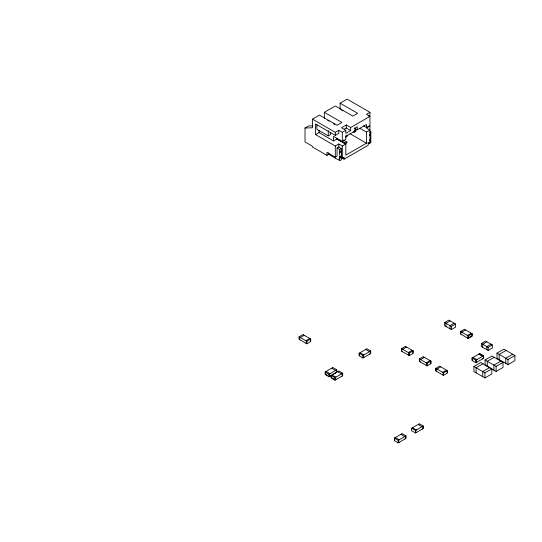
<?xml version="1.0" encoding="UTF-8"?>
<svg xmlns="http://www.w3.org/2000/svg" width="542" height="542" viewBox="0 0 542 542"><rect width="100%" height="100%" fill="white"/><g stroke="black" fill="none" stroke-linecap="round" stroke-linejoin="round"><path stroke-width="0.81" d="M341.02 150.947L341.446 151.835L341.446 156.137L339.265 157.282L339.685 160.696L341.446 159.687L341.006 156.394L341.446 156.137M339.685 160.696L337.93 159.179L337.497 159.429L328.716 154.368L326.962 155.378L312.483 147.017L312.483 146.259L305.024 141.95L305.024 128.02L312.483 127.763L312.483 119.152L319.502 115.1L337.056 125.229L341.88 122.445L324.333 112.316L324.333 118.393M324.333 112.316L335.302 105.981L352.849 116.11L357.679 113.325L340.125 103.19L340.125 109.274M340.125 103.19L347.144 99.139L369.962 112.316L369.962 115.351L368.56 116.164M305.024 128.02L308.534 125.995L312.68 125.852M363.526 125.825L366.453 127.512L369.962 125.487L369.962 116.367L350.66 127.512L350.66 130.554L345.83 133.339L345.83 130.297L342.32 132.323L338.811 130.297L338.811 133.339L335.302 135.364L315.552 123.969L315.552 134.606L319.069 132.58L333.547 140.94L337.056 138.915L345.83 143.976L345.83 155.127L366.453 143.217L366.453 132.072L359.874 128.271M350.66 127.512L346.27 124.978L341.446 127.763L345.83 130.297M316.874 124.728L316.874 129.287L328.283 135.873L330.471 134.606L330.471 132.323M312.483 119.152L335.302 132.323L338.811 130.297M369.962 112.316L366.453 114.342L369.962 116.367M344.204 129.213L346.27 128.02L350.66 130.554M354.603 128.02L355.925 129.795L354.603 130.554L354.603 132.072L353.147 131.902M345.83 136.381L355.044 131.056L355.044 128.02L357.239 126.753L357.239 129.795L355.078 128.542M357.239 129.795L366.453 124.47L366.453 127.512M345.83 137.14L347.144 136.381L347.144 134.856M354.603 132.072L355.925 131.313L355.925 129.795M315.552 134.606L335.302 146.008L338.811 143.976L342.32 146.008L345.83 143.976M345.173 143.854L345.173 143.095L346.927 142.079L346.927 142.837L345.173 143.854L336.521 138.86M326.962 155.378L326.962 152.336L335.302 157.153L337.056 156.137L337.056 148.034L338.811 147.017L341.446 148.535L341.446 150.818C337.266 151.259 340.911 154.599 339.685 157.153M366.453 132.072L369.962 130.046L366.453 128.02L369.962 125.995L369.962 142.207L368.208 143.217L368.208 145.242L344.075 159.179L341.291 157.566M337.056 148.034L339.685 149.551L341.446 148.535M369.671 132.241L370.843 131.564L370.843 133.847L369.671 134.524M339.685 152.844L341.446 151.835M369.671 135.534C371.954 135.791 369.59 133.854 370.843 133.847M369.671 139.843L370.843 139.165L370.843 134.856M339.685 158.162L341.446 157.153M369.671 140.852C371.954 141.11 369.59 139.172 370.843 139.165M367.754 142.824L369.088 143.725L370.843 142.715L370.843 140.182M299.103 336.812L302.971 334.583L310.708 339.048L310.708 341.562L306.84 343.797L299.103 339.326L299.103 336.812L306.84 341.284L310.708 339.048M325.146 372.002L332.89 367.537L336.758 369.773L336.758 372.286L329.021 376.751L325.146 374.515L325.146 372.002L329.021 374.237L336.758 369.773M332.646 367.957L331.921 368.37L335.789 370.606L336.514 370.186L336.514 372.144L335.789 372.842M359.116 353.221L366.853 348.75L370.721 350.986L370.721 353.499L362.984 357.971L359.116 355.735L359.116 353.221L362.984 355.457L370.721 350.986M331.101 375.443L338.838 370.972L342.713 373.208L342.713 375.721L334.97 380.186L331.101 377.957L331.101 375.443L334.97 377.672L342.713 373.208M444.63 322.571L448.83 320.146L455.558 324.028L455.558 327.138L451.357 329.563L444.63 325.681L444.63 322.571L451.357 326.453L455.558 324.028M401.514 348.614L405.382 346.379L413.126 350.843L413.126 353.357L409.251 355.593L401.514 351.128L401.514 348.614L409.251 353.079L413.126 350.843M450.178 320.918L445.971 323.35L445.971 326.453M454.216 323.249L450.009 325.681L450.009 328.784M460.537 331.501L464.413 329.265L472.15 333.73L472.15 336.243L468.281 338.479L460.537 334.014L460.537 331.501L468.281 335.965L472.15 333.73M419.373 358.926L423.248 356.69L430.985 361.155L430.985 363.668L427.116 365.904L419.373 361.439L419.373 358.926L427.116 363.391L430.985 361.155M469.325 337.314L471.262 336.196M435.748 368.377L439.616 366.141L447.353 370.613L447.353 373.126L443.485 375.355L435.748 370.891L435.748 368.377L443.485 372.842L447.353 370.613M481.371 343.459L485.571 341.033L492.299 344.915L492.299 348.025L488.098 350.45L481.371 346.568L481.371 343.459L488.098 347.347L492.299 344.915M486.919 341.812L482.712 344.238L482.712 347.347M490.957 344.143L486.75 346.568L486.75 349.678M472.048 357.991L479.792 353.519L483.66 355.755L483.66 358.269L475.917 362.733L472.048 360.505L472.048 357.991L475.917 360.227L483.66 355.755M473.911 366.46L480.801 362.483L491.831 368.851L491.831 373.939L484.934 377.923L473.911 371.555L473.911 366.46L484.934 372.828L491.831 368.851M485.07 360.017L491.967 356.033L502.99 362.402L502.99 367.496L496.099 371.48L485.07 365.112L485.07 360.017L496.099 366.385L502.99 362.402M496.98 353.14L503.87 349.163L514.9 355.532L514.9 360.626L508.01 364.603L496.98 358.235L496.98 353.14L508.01 359.509L514.9 355.532M483.01 363.757L476.113 367.733L476.113 372.828M494.168 357.307L487.278 361.29L487.278 366.385M506.079 350.437L499.182 354.414L499.182 359.509M489.622 367.578L482.732 371.555L482.732 376.649M500.788 361.128L493.891 365.112L493.891 370.206M512.691 354.258L505.801 358.235L505.801 363.33M394.359 438.112L402.103 433.641L405.972 435.876L405.972 438.39L398.234 442.861L394.359 440.626L394.359 438.112L398.234 440.348L405.972 435.876M411.615 428.234L419.359 423.763L423.227 425.998L423.227 428.512L415.49 432.983L411.615 430.748L411.615 428.234L415.49 430.47L423.227 425.998M401.859 434.061L401.134 434.481L405.003 436.716L405.728 436.296L405.728 438.254L405.003 438.952M419.115 424.183L418.39 424.603L422.259 426.839L422.984 426.418L422.984 428.37L422.259 429.068M341.494 110.06L342.856 110.853M327.741 120.365L329.109 121.151M333.323 123.583L334.753 124.409M349.875 133.644L366.453 143.217M343.323 139.999L346.927 142.079M345.173 143.095L333.547 136.381L333.547 140.94M482.129 355.43L479.548 353.94L478.823 354.082L482.692 356.595L483.417 356.175L483.417 358.127L482.692 358.824M405.626 346.799L406.351 347.212L402.482 349.448L401.757 349.028L401.757 350.986L402.482 351.683M423.485 357.11L424.21 357.524L420.341 359.759L419.616 359.339L419.616 361.297L420.341 361.995M303.208 335.003L303.94 335.417L300.065 337.652L299.34 337.232L299.34 339.19L300.065 339.888M327.327 375.213L325.39 374.095L325.39 372.144L326.115 371.446L329.983 373.682L329.258 374.38L329.258 376.331L329.983 376.195M331.989 377.909L333.926 379.027M508.01 359.509L508.01 364.603M496.099 366.385L496.099 371.48M488.098 347.347L488.098 350.45M484.934 372.828L484.934 377.923M476.885 362.178L476.161 362.32L476.161 360.362L476.885 359.664L473.017 357.429L472.292 358.127L472.292 360.084M475.917 360.227L475.917 362.733M471.906 333.872L471.906 335.83M471.181 333.452L467.312 335.41L468.037 336.108L468.037 338.059L467.312 337.923M468.281 335.965L468.281 338.479M465.375 330.098L461.506 332.334L460.781 331.914L460.781 333.872L461.506 334.57M451.357 326.453L451.357 329.563M447.116 370.748L447.116 372.706M446.391 370.328L442.516 372.286L443.248 372.984L443.248 374.935L442.516 374.8M443.485 372.842L443.485 375.355M440.585 366.981L436.716 369.21L435.992 368.797L435.992 370.748L436.716 371.446M430.741 363.255L430.741 361.297L430.016 360.599L426.147 362.835L426.872 363.533L426.872 365.484L426.147 365.349M427.116 363.391L427.116 365.904M416.452 432.421L415.728 432.563L415.728 430.605L416.452 429.908L412.584 427.956M415.49 430.47L415.49 432.983M412.882 352.937L412.882 350.986L412.157 350.288L408.289 352.524L409.014 353.221L409.014 355.173L408.289 355.037M409.251 353.079L409.251 355.593M399.197 442.299L398.472 442.441L398.472 440.483L399.197 439.786L395.328 437.557L394.603 438.254L394.603 440.206M398.234 440.348L398.234 442.861M369.752 354.055L370.477 353.357L370.477 351.406L369.752 351.826L365.884 349.59M369.088 142.377L369.088 143.725M363.953 357.408L363.221 357.551L363.221 355.593L363.953 354.895L360.078 352.944M362.984 355.457L362.984 357.971M359.353 353.357L359.353 355.315M346.27 124.978L346.27 128.02M345.83 135.622L345.83 139.416L342.32 141.448L342.32 132.323M344.075 159.179L344.075 157.153L342.32 158.162L342.32 146.008M341.745 376.277L342.469 375.579L342.469 373.628L341.745 374.048L337.876 371.812M339.685 149.551L339.685 151.835M338.811 143.976L338.811 147.017M335.938 379.63L335.213 379.773L335.213 377.815L335.938 377.117L332.07 375.159M335.302 132.323L335.302 135.364M335.302 146.008L335.302 157.153M334.97 377.672L334.97 380.186M331.345 375.579L331.345 377.537M329.021 374.237L329.021 376.751M328.716 152.844L328.716 154.368M328.283 130.554L328.283 135.873M319.069 130.297L319.069 132.58M310.464 341.142L310.464 339.19L309.739 338.493L305.871 340.728L306.596 341.426L306.596 343.377L305.871 343.242M306.84 341.284L306.84 343.797"/></g></svg>
